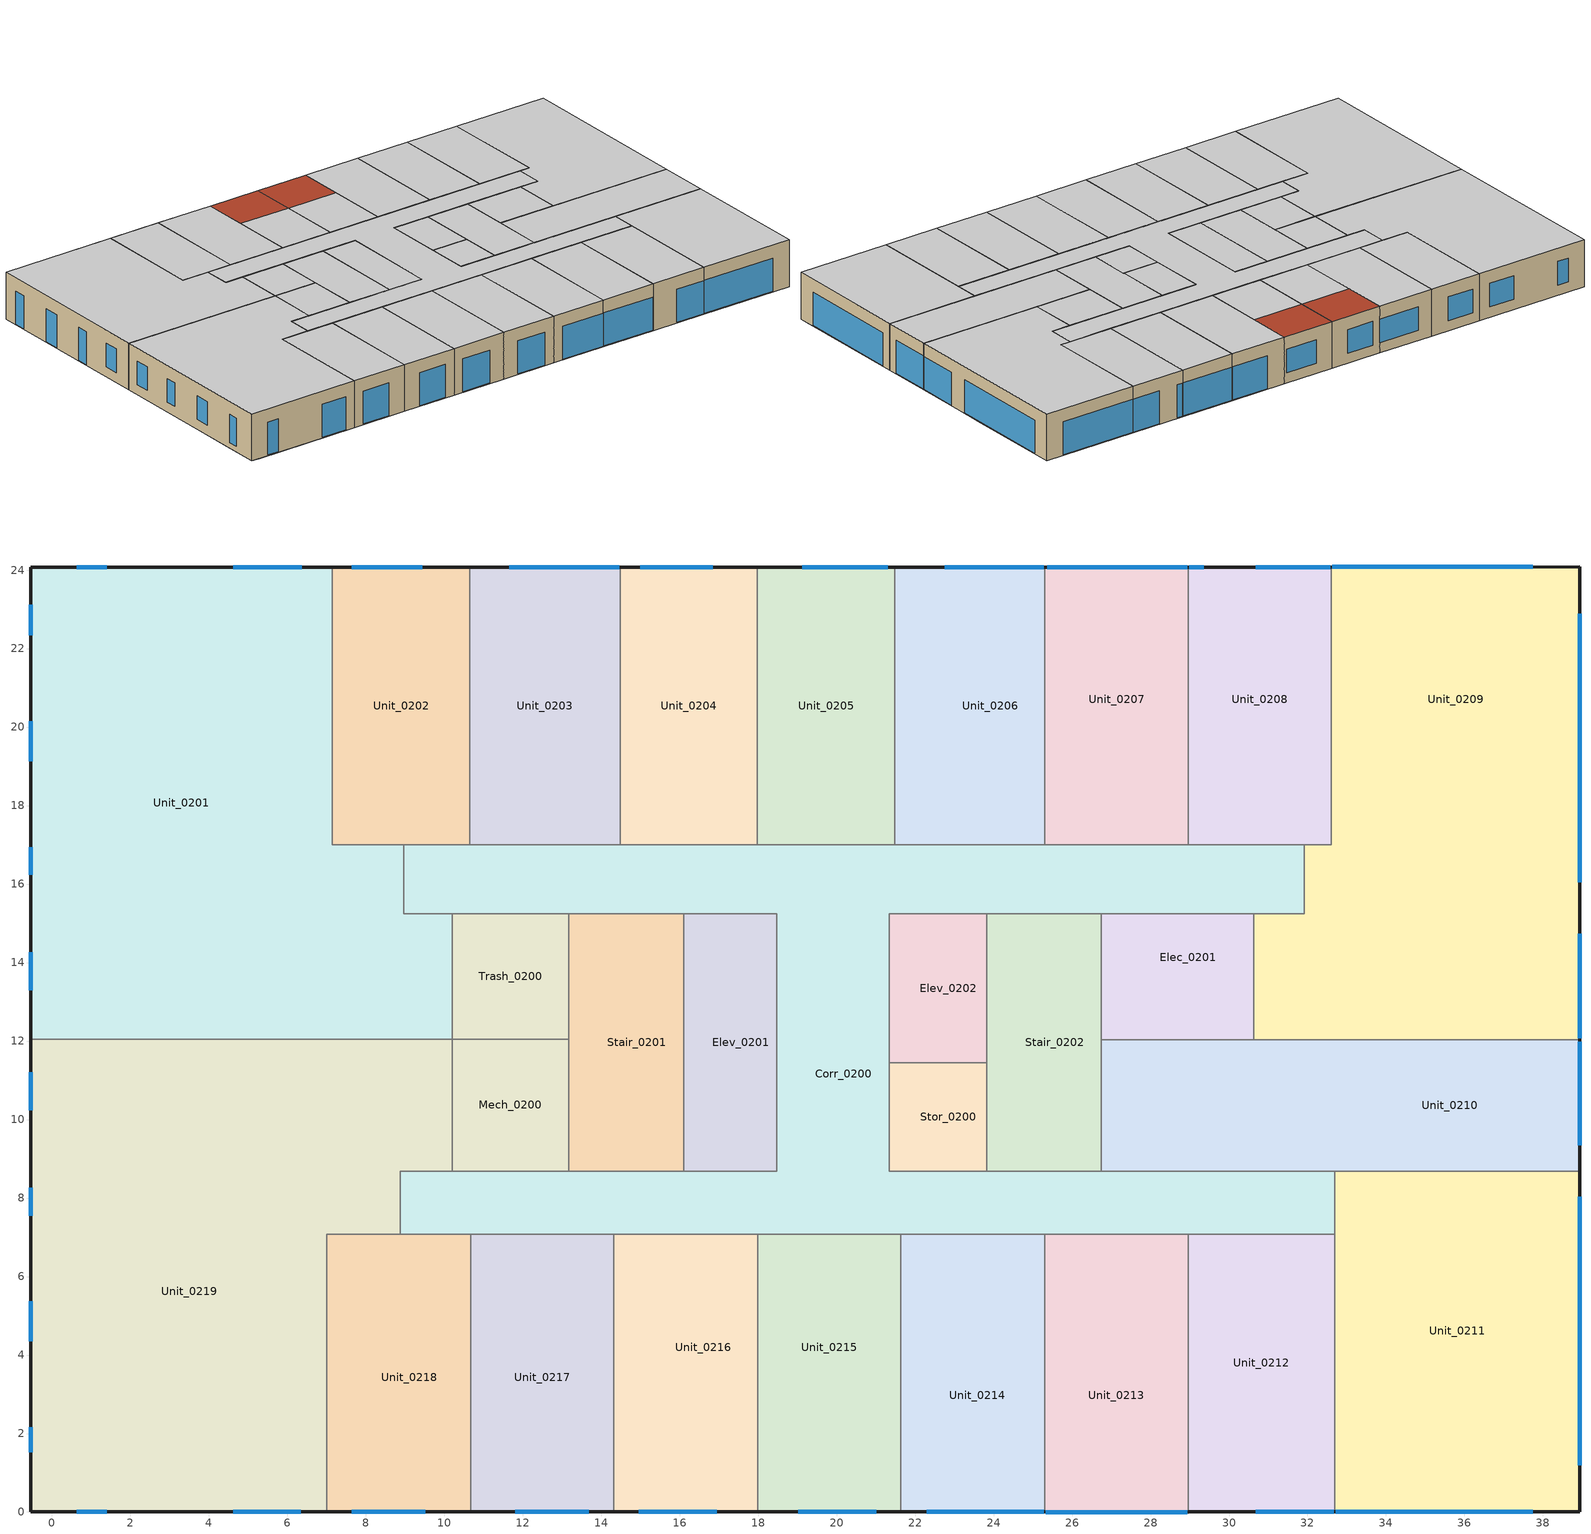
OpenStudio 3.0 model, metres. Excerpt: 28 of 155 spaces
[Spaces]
Unit_0219
 floor outside: -0.53,12.05 10.21,12.05 10.21,8.69 7.54,8.69 7.54,11.25 0,11.25 0,8.99 -0.53,8.99 z5.41; -0.53,2.18 0,2.18 0,0 -0.53,0 z5.41
 floor to Lobby_Mail_0100: 7.54,11.25 7.54,7.07 7.01,7.07 7.01,0 0,0 0,11.25 z5.41; 7.54,8.69 8.88,8.69 8.88,7.07 7.54,7.07 z5.41
 floor to Package_0100: -0.53,8.99 0,8.99 0,2.18 -0.53,2.18 z5.41
 wall outside: -0.53,12.05 -0.53,0 7.01,0 z5.41:8.46
 wall to Mech_0200: 10.21,8.69 10.21,12.05 z5.41:8.46
 wall to Corr_0200: 8.88,7.07 8.88,8.69 10.21,8.69 z5.41:8.46
 wall to Unit_0218: 7.01,0 7.01,7.07 8.88,7.07 z5.41:8.46
 wall to Unit_0201: 10.21,12.05 -0.53,12.05 z5.41:8.46
 window: -0.53,5.37 -0.53,4.35 / -0.53,11.21 -0.53,10.24 / -0.53,8.26 -0.53,7.55 z6.07:7.61; 4.62,0 6.35,0 / 0.64,0 1.41,0 z5.46:7.61; -0.53,2.16 -0.53,1.53 z5.78:7.61
 ceiling to Unit_0317: 7.01,0 7.01,7.07 8.88,7.07 8.88,8.69 10.21,8.69 10.21,12.05 -0.53,12.05 -0.53,0 z8.46
Unit_0218
 floor to Leasing_0100: 10.68,6.86 10.68,0 7.54,0 7.54,6.86 z5.41
 floor to Lobby_Mail_0100: 10.68,7.07 10.68,6.86 7.54,6.86 7.54,7.07 z5.41; 7.54,7.07 7.54,0 7.01,0 7.01,7.07 z5.41
 wall outside: 7.01,0 10.68,0 z5.41:8.46
 wall to Corr_0200: 10.68,7.07 8.88,7.07 z5.41:8.46
 wall to Unit_0217: 10.68,0 10.68,7.07 z5.41:8.46
 window: 7.65,0 9.52,0 z5.46:7.61
 ceiling to Unit_0316: 10.68,0 10.68,7.07 7.01,7.07 7.01,0 z8.46
Unit_0217
 floor to Leasing_0100: 14.33,6.86 14.33,0 10.68,0 10.68,6.86 z5.41
 floor to Lobby_Mail_0100: 14.33,7.07 14.33,6.86 10.68,6.86 10.68,7.07 z5.41
 wall outside: 10.68,0 14.33,0 z5.41:8.46
 wall to Corr_0200: 14.33,7.07 10.68,7.07 z5.41:8.46
 wall to Unit_0216: 14.33,0 14.33,7.07 z5.41:8.46
 window: 11.81,0 13.69,0 z5.46:7.61
 ceiling to Unit_0315: 14.33,0 14.33,7.07 10.68,7.07 10.68,0 z8.46
Unit_0216
 floor outside: 18,1.31 18,0 15.21,0 15.21,1.31 z5.41
 floor to Leasing_0100: 15.21,6.86 15.21,0 14.33,0 14.33,6.86 z5.41
 floor to Lobby_Mail_0100: 18,7.07 18,1.31 15.21,1.31 15.21,6.86 14.33,6.86 14.33,7.07 z5.41
 wall outside: 14.33,0 18,0 z5.41:8.46
 wall to Corr_0200: 18,7.07 14.33,7.07 z5.41:8.46
 wall to Unit_0215: 18,0 18,7.07 z5.41:8.46
 window: 14.96,0 16.94,0 z5.46:7.61
 ceiling to Unit_0314: 14.33,0 18,0 18,7.07 14.33,7.07 z8.46
Unit_0215
 floor outside: 21.64,1.31 21.64,0 18,0 18,1.31 z5.41
 floor to Lobby_Mail_0100: 21.64,7.07 21.64,1.31 18,1.31 18,7.07 z5.41
 wall outside: 18,0 21.64,0 z5.41:8.46
 wall to Corr_0200: 21.64,7.07 18,7.07 z5.41:8.46
 wall to Unit_0214: 21.64,0 21.64,7.07 z5.41:8.46
 window: 19.02,0 21.01,0 z5.46:7.61
 ceiling to Unit_0313: 18,0 21.64,0 21.64,7.07 18,7.07 z8.46
Unit_0214
 floor outside: 21.88,1.31 21.88,0.53 25.3,0.53 25.3,0 21.64,0 21.64,1.31 z5.41
 floor to Retail_0100 (Interior Floor): 25.3,5.4 25.3,0.53 21.88,0.53 21.87,5.4 z5.41
 floor to FCC_0100 (Interior Floor): 25.3,7.07 25.3,5.4 21.87,5.4 21.87,7.07 z5.41
 floor to Lobby_Mail_0100 (Interior Floor): 21.87,7.07 21.87,5.4 21.88,1.31 21.64,1.31 21.64,7.07 z5.41
 wall outside: 21.64,0 25.3,0 z5.41:8.46
 wall to Corr_0200: 25.3,7.07 21.64,7.07 z5.41:8.46
 wall to Unit_0213: 25.3,0 25.3,7.07 z5.41:8.46
 window: 22.3,0 25.28,0 z5.46:7.61
 ceiling to Unit_0312: 25.3,0 25.3,7.07 21.64,7.07 21.64,0 z8.46
Unit_0213
 floor outside: 25.3,0.53 28.96,0.53 28.96,0 25.3,0 z5.41
 floor to Retail Storage_0100: 28.96,7.07 28.96,5.4 27.28,5.4 27.28,7.07 z5.41
 floor to FCC_0100 (Interior Floor): 25.3,7.07 27.28,7.07 27.28,5.4 25.3,5.4 z5.41
 floor to Retail_0100 (Interior Floor): 28.96,5.4 28.96,0.53 25.3,0.53 25.3,5.4 z5.41
 wall outside: 25.3,0 28.96,0 z5.41:8.46
 wall to Corr_0200: 28.96,7.07 25.3,7.07 z5.41:8.46
 wall to Unit_0212: 28.96,0 28.96,7.07 z5.41:8.46
 window: 25.33,0 28.93,0 z5.46:7.61
 ceiling to Unit_0311: 28.96,0 28.96,7.07 25.3,7.07 25.3,0 z8.46
Unit_0212
 floor outside: 32.69,0.53 32.69,0 28.96,0 28.96,0.53 z5.41
 floor to Retail_0100: 32.69,7.07 32.69,0.53 28.96,0.53 28.96,5.4 32.3,5.4 32.3,7.07 z5.41
 floor to Retail Storage_0100: 32.3,7.07 32.3,5.4 28.96,5.4 28.96,7.07 z5.41
 wall outside: 28.96,0 32.69,0 z5.41:8.46
 wall to Corr_0200: 32.69,7.07 28.96,7.07 z5.41:8.46
 wall to Unit_0211: 32.69,0 32.69,7.07 z5.41:8.46
 window: 30.68,0 32.66,0 z5.46:7.61
 ceiling to Unit_0310: 28.96,0 32.69,0 32.69,7.07 28.96,7.07 z8.46
Unit_0211
 floor outside: 38.94,0.53 38.94,0 32.69,0 32.69,0.53 z5.41
 floor to Retail_0100: 38.94,8.69 38.94,0.53 32.69,0.53 32.69,8.69 z5.41
 wall outside: 32.69,0 38.94,0 38.94,8.69 z5.41:8.46
 wall to Corr_0200: 32.69,8.69 32.69,7.07 z5.41:8.46
 wall to Unit_0210: 38.94,8.69 32.69,8.69 z5.41:8.46
 window: 38.94,1.19 38.94,8.03 / 32.72,0 37.74,0 z5.46:7.61
 ceiling to Unit_0309: 38.94,0 38.94,8.69 32.69,8.69 32.69,0 z8.46
Corr_0200
 floor outside: 19.02,17.01 19.02,15.24 8.97,15.24 8.97,17.01 z5.41
 floor to Lobby_Mail_0100: 21.34,15.25 21.34,8.69 21.87,8.69 21.87,7.07 8.88,7.07 8.88,8.69 19.02,8.69 19.02,15.24 z5.41
 floor to Retail Storage_0100: 27.28,8.69 32.3,8.69 32.3,7.07 27.28,7.07 z5.41
 floor to FCC_0100: 27.28,8.69 27.28,7.07 21.87,7.07 21.87,8.69 z5.41
 floor to Retail_0100: 32.69,8.69 32.69,7.07 32.3,7.07 32.3,8.69 z5.41
 floor to Corr_0100: 31.92,17.01 31.92,15.25 21.34,15.25 19.02,15.24 19.02,17.01 z5.41
 floor to Elev_0101: 19.02,15.24 19.02,8.69 18.48,8.69 18.48,15.24 z5.41
 wall to Stair_0202: 26.75,8.69 23.83,8.69 / 23.83,15.25 26.75,15.25 z5.41:8.46
 wall to Unit_0210: 32.69,8.69 26.75,8.69 z5.41:8.46
 wall to Mech_0200: 13.17,8.69 10.21,8.69 z5.41:8.46
 wall to Stair_0201: 16.1,8.69 13.17,8.69 / 13.17,15.24 16.1,15.24 z5.41:8.46
 wall to Elev_0201: 16.1,15.24 18.48,15.24 18.48,8.69 16.1,8.69 z5.41:8.46
 wall to Trash_0200: 10.21,15.24 13.17,15.24 z5.41:8.46
 wall to Unit_0201: 8.97,17.01 8.97,15.24 10.21,15.24 z5.41:8.46
 wall to Unit_0202: 10.66,17.01 8.97,17.01 z5.41:8.46
 wall to Unit_0203: 14.48,17.01 10.66,17.01 z5.41:8.46
 wall to Unit_0204: 17.98,17.01 14.48,17.01 z5.41:8.46
 wall to Unit_0205: 21.48,17.01 17.98,17.01 z5.41:8.46
 wall to Unit_0206: 25.31,17.01 21.48,17.01 z5.41:8.46
 wall to Unit_0207: 28.96,17.01 25.31,17.01 z5.41:8.46
 wall to Unit_0208: 31.92,17.01 28.96,17.01 z5.41:8.46
 wall to Unit_0209: 30.63,15.25 31.92,15.25 31.92,17.01 z5.41:8.46
 wall to Elec_0201: 26.75,15.25 30.63,15.25 z5.41:8.46
 wall to Elev_0202: 21.34,11.44 21.34,15.25 23.83,15.25 z5.41:8.46
 wall to Stor_0200: 23.83,8.69 21.34,8.69 21.34,11.44 z5.41:8.46
 ceiling to Corr_0300: 32.69,7.07 32.69,8.69 21.34,8.69 21.34,15.25 31.92,15.25 31.92,17.01 8.97,17.01 8.97,15.24 18.48,15.24 18.48,8.69 8.88,8.69 8.88,7.07 z8.46
Mech_0200
 floor outside: 13.17,12.05 13.17,8.69 10.21,8.69 10.21,12.05 z5.41
 wall to Trash_0200: 13.17,12.05 10.21,12.05 z5.41:8.46
 wall to Stair_0201: 13.17,8.69 13.17,12.05 z5.41:8.46
 ceiling to Mech_0300: 10.21,8.69 13.17,8.69 13.17,12.05 10.21,12.05 z8.46
Stair_0201
 floor outside: 13.71,15.24 13.71,8.69 13.17,8.69 13.17,15.24 z5.41
 floor to Stair_0101 (Interior Floor): 16.1,15.24 16.1,8.69 13.71,8.69 13.71,15.24 z5.41
 wall to Trash_0200: 13.17,15.24 13.17,12.05 z5.41:8.46
 wall to Elev_0201: 16.1,8.69 16.1,15.24 z5.41:8.46
 ceiling to Stair_0301: 16.1,8.69 16.1,15.24 13.17,15.24 13.17,8.69 z8.46
Elev_0201
 floor to Stair_0101: 16.64,15.24 16.64,8.69 16.1,8.69 16.1,15.24 z5.41
 floor to Elev_0101: 18.48,15.24 18.48,8.69 16.64,8.69 16.64,15.24 z5.41
 ceiling to Elev_0301: 18.48,8.69 18.48,15.24 16.1,15.24 16.1,8.69 z8.46
Stor_0200
 floor to Stor_0100: 23.83,11.44 23.83,8.69 21.87,8.69 21.87,11.44 z5.41
 floor to Lobby_Mail_0100: 21.87,11.44 21.87,8.69 21.34,8.69 21.34,11.44 z5.41
 wall to Elev_0202: 23.83,11.44 21.34,11.44 z5.41:8.46
 wall to Stair_0202: 23.83,8.69 23.83,11.44 z5.41:8.46
 ceiling to Stor_0300: 23.83,8.69 23.83,11.44 21.34,11.44 21.34,8.69 z8.46
Stair_0202
 floor to Stair_0102: 26.75,15.25 26.75,8.69 24.36,8.69 24.36,15.25 z5.41
 floor to Stor_0100: 24.36,11.44 24.36,8.69 23.83,8.69 23.83,11.44 z5.41
 floor to Elev_0102: 24.36,15.25 24.36,11.44 23.83,11.44 23.83,15.25 z5.41
 wall to Elev_0202: 23.83,15.25 23.83,11.44 z5.41:8.46
 wall to Elec_0201: 26.75,12.03 26.75,15.25 z5.41:8.46
 wall to Unit_0210: 26.75,8.69 26.75,12.03 z5.41:8.46
 ceiling to Stair_0302: 26.75,8.69 26.75,15.25 23.83,15.25 23.83,8.69 z8.46
Unit_0210
 floor to Retail Storage_0100: 32.3,12.03 32.3,8.69 27.28,8.69 27.28,12.03 z5.41
 floor to Retail_0100: 38.94,12.03 38.94,8.69 32.3,8.69 32.3,12.03 z5.41
 floor to Stair_0102: 27.28,12.03 27.28,8.69 26.75,8.69 26.75,12.03 z5.41
 wall outside: 38.94,8.69 38.94,12.03 z5.41:8.46
 wall to Elec_0201: 30.63,12.03 26.75,12.03 z5.41:8.46
 wall to Unit_0209: 38.94,12.03 30.63,12.03 z5.41:8.46
 window: 38.94,9.35 38.94,11.98 z5.46:7.61
 ceiling to Unit_0308: 26.75,8.69 38.94,8.69 38.94,12.03 26.75,12.03 z8.46
Elev_0202
 floor to Elev_0102: 23.83,15.25 23.83,11.44 21.87,11.44 21.87,15.25 z5.41
 floor to Lobby_Mail_0100: 21.87,15.25 21.87,11.44 21.34,11.44 21.34,15.25 z5.41
 ceiling to Elev_0302: 23.83,11.44 23.83,15.25 21.34,15.25 21.34,11.44 z8.46
Elec_0201
 floor to Retail Storage_0100: 30.63,13.03 30.63,12.03 27.28,12.03 27.28,13.03 z5.41
 floor to Restroom_0100: 30.63,15.25 30.63,13.03 27.28,13.03 27.28,15.25 z5.41
 floor to Stair_0102: 27.28,15.25 27.28,12.03 26.75,12.03 26.75,15.25 z5.41
 wall to Unit_0209: 30.63,12.03 30.63,15.25 z5.41:8.46
 ceiling to Elec_0300: 30.63,12.03 30.63,15.25 26.75,15.25 26.75,12.03 z8.46
Unit_0209
 floor to Restroom_0100: 32.3,15.25 32.3,13.03 30.63,13.03 30.63,15.25 z5.41
 floor to BOH_0100: 38.94,24.08 38.94,17.32 32.61,17.32 32.61,24.08 z5.41
 floor to Retail Storage_0100: 32.3,13.03 32.3,12.03 30.63,12.03 30.63,13.03 z5.41
 floor to Corr_0100: 38.94,17.32 38.94,15.25 31.92,15.25 31.92,17.01 32.61,17.01 32.61,17.32 z5.41
 floor to Retail_0100: 38.94,15.25 38.94,12.03 32.3,12.03 32.3,15.25 z5.41
 wall outside: 38.94,12.03 38.94,24.08 32.61,24.08 z5.41:8.46
 wall to Unit_0208: 32.61,24.08 32.61,17.01 31.92,17.01 z5.41:8.46
 window: 38.94,12.08 38.94,14.73 / 38.94,16.05 38.94,22.89 / 37.74,24.08 32.63,24.08 z5.46:7.61
 ceiling to Unit_0307: 38.94,12.03 38.94,24.08 32.61,24.08 32.61,17.01 31.92,17.01 31.92,15.25 30.63,15.25 30.63,12.03 z8.46
Unit_0201
 floor outside: 7.15,24.08 7.15,17.01 8.97,17.01 8.97,15.24 10.21,15.24 10.21,12.05 -0.53,12.05 -0.53,24.08 z5.41
 wall outside: 7.15,24.08 -0.53,24.08 -0.53,12.05 z5.41:8.46
 wall to Trash_0200: 10.21,12.05 10.21,15.24 z5.41:8.46
 wall to Unit_0202: 8.97,17.01 7.15,17.01 7.15,24.08 z5.41:8.46
 window: -0.53,20.15 -0.53,19.13 / -0.53,23.12 -0.53,22.34 / -0.53,16.94 -0.53,16.24 z5.46:7.61; -0.53,14.26 -0.53,13.29 / 6.38,24.08 4.62,24.08 / 1.41,24.08 0.63,24.08 z6.07:7.61
 ceiling to Unit_0301: 10.21,12.05 10.21,15.24 8.97,15.24 8.97,17.01 7.15,17.01 7.15,24.08 -0.53,24.08 -0.53,12.05 z8.46
Trash_0200
 floor outside: 13.17,15.24 13.17,12.05 10.21,12.05 10.21,15.24 z5.41
 ceiling to Trash_0300: 13.17,12.05 13.17,15.24 10.21,15.24 10.21,12.05 z8.46
Unit_0202
 floor outside: 10.66,24.08 10.66,17.01 7.15,17.01 7.15,24.08 z5.41
 wall outside: 10.66,24.08 7.15,24.08 z5.41:8.46
 wall to Unit_0203: 10.66,17.01 10.66,24.08 z5.41:8.46
 window: 9.45,24.08 7.65,24.08 z6.07:7.61
 ceiling to Unit_0302: 10.66,17.01 10.66,24.08 7.15,24.08 7.15,17.01 z8.46
Unit_0203
 floor outside: 14.48,24.08 14.48,17.01 10.66,17.01 10.66,24.08 z5.41
 wall outside: 14.48,24.08 10.66,24.08 z5.41:8.46
 wall to Unit_0204: 14.48,17.01 14.48,24.08 z5.41:8.46
 window: 14.46,24.08 11.66,24.08 z6.07:7.61
 ceiling to Unit_0303: 14.48,17.01 14.48,24.08 10.66,24.08 10.66,17.01 z8.46
Unit_0204
 floor outside: 17.98,24.08 17.98,17.01 14.48,17.01 14.48,24.08 z5.41
 wall outside: 17.98,24.08 14.48,24.08 z5.41:8.46
 wall to Unit_0205: 17.98,17.01 17.98,24.08 z5.41:8.46
 window: 16.84,24.08 14.99,24.08 z6.07:7.61
 ceiling to Amen_0300: 17.98,17.01 17.98,21.13 14.48,21.13 14.48,17.01 z8.46
 roof outside: 17.98,21.13 17.98,24.08 14.48,24.08 14.48,21.13 z8.46
Unit_0205
 floor outside: 21.48,24.08 21.48,17.32 19.02,17.32 19.02,17.01 17.98,17.01 17.98,24.08 z5.41
 floor to Corr_0100: 21.48,17.32 21.48,17.01 19.02,17.01 19.02,17.32 z5.41
 wall outside: 21.48,24.08 17.98,24.08 z5.41:8.46
 wall to Unit_0206: 21.48,17.01 21.48,24.08 z5.41:8.46
 window: 21.31,24.08 19.13,24.08 z6.07:7.61
 ceiling to Amen_0300: 21.48,17.01 21.48,21.13 17.98,21.13 17.98,17.01 z8.46
 roof outside: 21.48,21.13 21.48,24.08 17.98,24.08 17.98,21.13 z8.46
Unit_0206
 floor outside: 22.95,24.08 22.95,17.32 21.48,17.32 21.48,24.08 z5.41
 floor to BOH_0100: 25.31,24.08 25.31,17.32 24.89,17.32 24.89,24.08 z5.41
 floor to Corr_0100: 24.89,24.08 24.89,17.32 25.31,17.32 25.31,17.01 21.48,17.01 21.48,17.32 22.95,17.32 22.95,24.08 z5.41
 wall outside: 25.31,24.08 21.48,24.08 z5.41:8.46
 wall to Unit_0207: 25.31,17.01 25.31,24.08 z5.41:8.46
 window: 25.29,24.08 22.76,24.08 z5.46:7.61
 ceiling to Unit_0304: 25.31,17.01 25.31,24.08 21.48,24.08 21.48,17.01 z8.46
Unit_0207
 floor to Corr_0100: 28.96,17.32 28.96,17.01 25.31,17.01 25.31,17.32 z5.41
 floor to BOH_0100: 28.96,24.08 28.96,17.32 25.31,17.32 25.31,24.08 z5.41
 wall outside: 28.96,24.08 25.31,24.08 z5.41:8.46
 wall to Unit_0208: 28.96,17.01 28.96,24.08 z5.41:8.46
 window: 28.93,24.08 25.36,24.08 z5.46:7.61
 ceiling to Unit_0305: 28.96,17.01 28.96,24.08 25.31,24.08 25.31,17.01 z8.46
Unit_0208
 floor to BOH_0100: 32.61,24.08 32.61,17.32 28.96,17.32 28.96,24.08 z5.41
 floor to Corr_0100: 32.61,17.32 32.61,17.01 31.92,17.01 31.92,17.32 z5.41; 31.92,17.32 31.92,17.01 28.96,17.01 28.96,17.32 z5.41
 wall outside: 32.61,24.08 28.96,24.08 z5.41:8.46
 window: 32.58,24.08 30.68,24.08 / 29.36,24.08 28.98,24.08 z5.46:7.61
 ceiling to Unit_0306: 32.61,17.01 32.61,24.08 28.96,24.08 28.96,17.01 z8.46
[Building]
1300 NE 45th: North Axis {deg}=90; Space Type=SEC2015-MF-Residential; Default Construction Set=2015 Seattle Energy Code - MF; Default Schedule Set=SEC2015-MF-RESIDENTIAL-SCH-SET; Relocatable=False
[Site]
Seattle Boeing Field  Isis: Latitude {deg}=47.68; Longitude {deg}=-122.25; Time Zone {hr}=-8; Elevation {m}=20
[ClimateZones]
Climate Zone Institution Name 1=ASHRAE; Climate Zone Document Name 1=ANSI/ASHRAE Standard 169; Climate Zone Document Year 1=2006; Climate Zone Value 1=4C; Climate Zone Institution Name 2=CEC; Climate Zone Document Name 2=California Climate Zone Descriptions; Climate Zone Document Year 2=1995
[SizingPeriod:DesignDay] Barometric Pressure {Pa}=101085; Sky Clearness=0; Rain Indicator=0; Snow Indicator=0; Day of Month=21; Daylight Saving Time Indicator=0; Dry-Bulb Temperature Range Modifier Type=DefaultMultipliers
Name | Maximum Dry-Bulb Temperature {C} | Daily Dry-Bulb Temperature Range {deltaC} | Humidity Indicating Conditions at Maximum Dry-Bulb | Wind Speed {m/s} | Wind Direction {deg} | Month | Day Type | Humidity Indicating Type | Solar Model Indicator | ASHRAE Taub | ASHRAE Taud
Seattle Boeing Field  Isis Ann Htg 99.6% Condns DB | -4.5 | 0 | -4.5 | 2.6 | 150 | 12 | WinterDesignDay | Wetbulb | ASHRAEClearSky
Seattle Boeing Field  Isis Ann Hum_n 99.6% Condns DP=>MCDB | -1.5 | 0 | -12.1 | 2.6 | 150 | 12 | WinterDesignDay | Dewpoint | ASHRAEClearSky
Seattle Boeing Field  Isis Ann Htg Wind 99.6% Condns WS=>MCDB | 7.9 | 0 | 7.9 | 10 | 150 | 12 | WinterDesignDay | Wetbulb | ASHRAEClearSky
Seattle Boeing Field  Isis Ann Clg .4% Condns DB=>MWB | 30 | 10.2 | 18.7 | 4.5 | 320 | 8 | SummerDesignDay | Wetbulb | ASHRAETau | 0.359 | 2.539
[Construction]
SEC-2015 Comm Group R BG ExtWall: R-13 + R-6 CI: Concrete - 8 inch - 140 lb/ft3, R-6 CI, R-13 Cavity (R-6 eff), 5/8 in. Gypsum Board
Interior Floor: F16 Acoustic tile, F05 Ceiling air space resistance, M11 100mm lightweight concrete
Interior Wall: G01a 19mm gypsum board, F04 Wall air space resistance, G01a 19mm gypsum board
Interior Ceiling: M11 100mm lightweight concrete, F05 Ceiling air space resistance, F16 Acoustic tile
SEC-2015 Opaque Door- Swinging: SEC-2015 Opaque Door- Swinging - Material
SEC-2015 Comm Group R ExtRoof IEAD: Roof Membrane, IEAD Roof Insulation R-36.7 IP, Metal Decking
SEC-2015 Comm Group R AG ExtWall SteelFrame: R-19 + R-8.5 CI: Stucco - 7/8 inch, 5/8 in. Gypsum Board, R-8.5 CI, R-19 Cavity (R-7.1 eff), 5/8 in. Gypsum Board
SEC-2015 Comm Group R Exposed Floor Mass: Floor Insulation R-32 IP, MAT-CC05 8 HW CONCRETE, CP02 CARPET PAD 2
SEC-2015 Glazed Door - SEW: SEC-2015 Glazed Door - SEW - Material
SEC-2015 Glazing - Fixed Metal Frame - SEW: SEC-2015 Glazing - Fixed Metal Frame - SEW - Material
SEC-2015 Opaque Door- NonSwinging: SEC-2015 Opaque Door- NonSwinging - Material
[Material]
Name | Roughness | Thickness {m} | Conductivity {W/m-K} | Density {kg/m3} | Specific Heat {J/kg-K} | Thermal Absorptance | Solar Absorptance | Visible Absorptance
Concrete - 8 inch - 140 lb/ft3 | MediumRough | 0.2032 | 1.94902 | 2239.06 | 921.096 | 0.9 | 0.7 | 0.7
Roof Membrane | VeryRough | 0.0095 | 0.16 | 1121.29 | 1460 | 0.9 | 0.7 | 0.7
Metal Decking | MediumSmooth | 0.0015 | 45.006 | 7680 | 418.4 | 0.9 | 0.6 | 0.6
F16 Acoustic tile | MediumSmooth | 0.0191 | 0.06 | 368 | 590 | 0.9 | 0.3 | 0.3
M11 100mm lightweight concrete | MediumRough | 0.1016 | 0.53 | 1280 | 840 | 0.9 | 0.5 | 0.5
G01a 19mm gypsum board | MediumSmooth | 0.019 | 0.16 | 800 | 1090 | 0.9 | 0.4 | 0.4
5/8 in. Gypsum Board | MediumSmooth | 0.0159 | 0.16 | 800 | 1090 | 0.9 | 0.7 | 0.7
IEAD Roof Insulation R-36.7 IP | MediumRough | 0.316696 | 0.049 | 265 | 836.8 | 0.9 | 0.7 | 0.7
MAT-CC05 8 HW CONCRETE | Rough | 0.20321 | 1.311 | 2240 | 836.8 | 0.9 | 0.7 | 0.7
Floor Insulation R-32 IP | MediumRough | 0.253598 | 0.045 | 265 | 836.8 | 0.9 | 0.7 | 0.7
R-6 CI | MediumSmooth | 0.024323 | 0.0230188 | 16.0185 | 1130.436
R-13 Cavity (R-6 eff) | MediumSmooth | 0.024323 | 0.0230188 | 16.0185 | 1130.436 | 0.9
Stucco - 7/8 inch | Smooth | 0.022352 | 0.701106 | 1855.1 | 837.36
R-8.5 CI | MediumSmooth | 0.0344576 | 0.0230188 | 16.0185 | 1130.436
R-19 Cavity (R-7.1 eff) | MediumSmooth | 0.0287823 | 0.0230188 | 16.0185 | 1130.436 | 0.9
[Material:NoMass]
Name | Roughness | Thermal Resistance {m2-K/W} | Thermal Absorptance | Solar Absorptance | Visible Absorptance
CP02 CARPET PAD 2 | VeryRough | 0.21648 | 0.9 | 0.7 | 0.8
SEC-2015 Opaque Door- Swinging - Material | Smooth | 0.475497
SEC-2015 Opaque Door- NonSwinging - Material | Smooth | 0.517764
[Material:AirGap]
Name | Thermal Resistance {m2-K/W}
F05 Ceiling air space resistance | 0.18
F04 Wall air space resistance | 0.15
[WindowMaterial:Blind]
Window Material Blind 1: Slat Width {m}=0.025; Slat Separation {m}=0.01875; Front Side Slat Beam Solar Reflectance=0.5; Back Side Slat Beam Solar Reflectance=0.5; Front Side Slat Diffuse Solar Reflectance=0.5; Back Side Slat Diffuse Solar Reflectance=0.5; Slat Beam Visible Transmittance=0
[DefaultSurfaceConstructions]
Name | Floor Construction | Wall Construction | Roof Ceiling Construction
Default Surface Constructions 23 | Interior Floor | Interior Wall | Interior Ceiling
Default Surface Constructions 24 | SEC-2015 Comm Group R Slab-On-Ground | SEC-2015 Comm Group R BG ExtWall: R-13 + R-6 CI
Default Surface Constructions 22 adj ext wall insulation adj ext wall insulation | SEC-2015 Comm Group R Exposed Floor Mass | SEC-2015 Comm Group R AG ExtWall SteelFrame: R-19 + R-8.5 CI | SEC-2015 Comm Group R ExtRoof IEAD
[DefaultSubSurfaceConstructions]
Name | Fixed Window Construction | Door Construction | Glass Door Construction | Overhead Door Construction
Default Sub Surface Constructions 15 | SEC-2015 Glazing - Fixed Metal Frame - SEW | SEC-2015 Opaque Door- Swinging | SEC-2015 Glazed Door - SEW | SEC-2015 Opaque Door- NonSwinging
Default Sub Surface Constructions 16
[WindowMaterial:SimpleGlazingSystem] Solar Heat Gain Coefficient=0.35; Visible Transmittance=0.6
Name | U-Factor {W/m2-K}
SEC-2015 Glazed Door - SEW - Material | 3.40696
SEC-2015 Glazing - Fixed Metal Frame - SEW - Material | 2.15774
[DefaultConstructionSet]
2015 Seattle Energy Code - MF: Default Exterior Surface Constructions=Default Surface Constructions 22 adj ext wall insulation adj ext wall insulation; Default Interior Surface Constructions=Default Surface Constructions 23; Default Ground Contact Surface Constructions=Default Surface Constructions 24; Default Exterior SubSurface Constructions=Default Sub Surface Constructions 15; Default Interior SubSurface Constructions=Default Sub Surface Constructions 16
[Construction:FfactorGroundFloor]
SEC-2015 Comm Group R Slab-On-Ground: F-Factor {W/m-K}=0.934597; Area {m2}=88.9082; PerimeterExposed {m}=40.2336
[Lights:Definition] Design Level Calculation Method=Watts/Area
Name | Watts per Space Floor Area {W/m2}
Apartment Lights Definition | 3.98265
Corridor Lights Definition | 5.16668
[DesignSpecification:OutdoorAir] Outdoor Air Method=Sum
Name | Outdoor Air Flow per Person {m3/s-person} | Outdoor Air Flow per Floor Area {m3/s-m2}
90.1-2010 - MidriseApartment - Apartment Ventilation | 0.00235974 | 0.0003048
90.1-2010 - MidriseApartment - Corridor Ventilation; 90.1-2010 - Office - Stair Ventilation |  | 0.0003048
90.1-2010 - Office - Elec/MechRoom Ventilation; 90.1-2010 - Office - Storage Ventilation |  | 0.0006096
[People:Definition]
Apartment 1BR People Definition: Number of People Calculation Method=People; Number of People {people}=1; Fraction Radiant=0.3
[ShadingControl]
Shading Control 1: Shading Type=InteriorBlind; Shading Device Material=Window Material Blind 1
[BuildingStory]
Building Story 02: Nominal Z Coordinate {m}=5.4102; Nominal Floor to Floor Height {m}=2.9464
[Space] Default Construction Set=2015 Seattle Energy Code - MF; Building Story=Building Story 02
Name | Space Type | Thermal Zone
Unit_0219 | SEC2015-MF-Residential | Thermal Zone: Unit_0219
Unit_0218 | SEC2015-MF-Residential | Thermal Zone: Unit_0218
Unit_0217 | SEC2015-MF-Residential | Thermal Zone: Unit_0217
Unit_0216 | SEC2015-MF-Residential | Thermal Zone: Unit_0216
Unit_0215 | SEC2015-MF-Residential | Thermal Zone: Unit_0215
Unit_0214 | SEC2015-MF-Residential | Thermal Zone: Unit_0214
Unit_0213 | SEC2015-MF-Residential | Thermal Zone: Unit_0213
Unit_0212 | SEC2015-MF-Residential | Thermal Zone: Unit_0212
Unit_0211 | SEC2015-MF-Residential | Thermal Zone: Unit_0211
Corr_0200 | SEC2015-MF-Coridor | Thermal Zone: Corr_0200
Mech_0200 | SEC2015-MF-Elec/MechRoom | Thermal Zone: Mech_0200
Stair_0201 | SEC2015-MF-Stair | Thermal Zone: Stair_0201
Elev_0201 | SEC2015-MF-Shaft | Thermal Zone: Elev_0201
Stor_0200 | SEC2015-MF-Storage | Thermal Zone: Stor_0200
Stair_0202 | SEC2015-MF-Stair | Thermal Zone: Stair_0202
Unit_0210 | SEC2015-MF-Residential | Thermal Zone: Unit_0210
Elev_0202 | SEC2015-MF-Shaft | Thermal Zone: Elev_0202
Elec_0201 | SEC2015-MF-Elec/MechRoom | Thermal Zone: Elec_0201
Unit_0209 | SEC2015-MF-Residential | Thermal Zone: Unit_0209
Unit_0201 | SEC2015-MF-Residential | Thermal Zone: Unit_0201
Trash_0200 | SEC2015-MF-Storage | Thermal Zone: Trash_0200
Unit_0202 | SEC2015-MF-Residential | Thermal Zone: Unit_0202
Unit_0203 | SEC2015-MF-Residential | Thermal Zone: Unit_0203
Unit_0204 | SEC2015-MF-Residential | Thermal Zone: Unit_0204
Unit_0205 | SEC2015-MF-Residential | Thermal Zone: Unit_0205
Unit_0206 | SEC2015-MF-Residential | Thermal Zone: Unit_0206
Unit_0207 | SEC2015-MF-Residential | Thermal Zone: Unit_0207
Unit_0208 | SEC2015-MF-Residential | Thermal Zone: Unit_0208
[SpaceType]
Name | Default Schedule Set | Design Specification Outdoor Air Object | Standards Building Type | Standards Space Type
SEC2015-MF-Residential | SEC2015-MF-RESIDENTIAL-SCH-SET | 90.1-2010 - MidriseApartment - Apartment Ventilation | MidriseApartment | Apartment
SEC2015-MF-Coridor | SEC2015-MF-CORRIDOR-SCH-SET | 90.1-2010 - MidriseApartment - Corridor Ventilation | MidriseApartment | Corridor
SEC2015-MF-Elec/MechRoom | SEC2015-MF-ELECMECH-SCH-SET | 90.1-2010 - Office - Elec/MechRoom Ventilation | Office | Elec/MechRoom
SEC2015-MF-Stair | SEC2015-MF-STAIR-SCH-SET | 90.1-2010 - Office - Stair Ventilation | Office | Stair
SEC2015-MF-Storage | SEC2015-MF-STORAGE-SCH-SET | 90.1-2010 - Office - Storage Ventilation | Office | Storage
SEC2015-MF-Shaft | SEC2015-MF-SHAFT-SCH-SET | 90.1-2010 - Office - Stair Ventilation | Office | Stair
[Lights] Fraction Replaceable=1
Name | Lights Definition | Space or SpaceType
Apartment Lights | Apartment Lights Definition | SEC2015-MF-Residential
90.1-2010 - MidriseApartment - Corridor Lights | Corridor Lights Definition | SEC2015-MF-Coridor
[People]
Apartment People: People Definition=Apartment 1BR People Definition; Space or SpaceType=SEC2015-MF-Residential; Multiplier=1
[ElectricEquipment:Definition] Design Level Calculation Method=Watts/Area
Name | Watts per Space Floor Area {W/m2}
Apartment Electric Equipment Definition | 3.87501
Elec/MechRoom Electric Equipment Definition | 2.90626
[ElectricEquipment]
Name | Electric Equipment Definition | Space or SpaceType
Apartment Electric Equipment | Apartment Electric Equipment Definition | SEC2015-MF-Residential
90.1-2010 - Office - Elec/MechRoom Electric Equipment | Elec/MechRoom Electric Equipment Definition | SEC2015-MF-Elec/MechRoom
[DefaultScheduleSet]
Name | Number of People Schedule | People Activity Level Schedule | Lighting Schedule | Electric Equipment Schedule | Infiltration Schedule
SEC2015-MF-RESIDENTIAL-SCH-SET | MidriseApartment Apartment Occ | MidriseApartment Activity | MidriseApartment Apartment Light | MidriseApartment Apartment Equip | MidriseApartment Infil (0.25)
SEC2015-MF-CORRIDOR-SCH-SET |  |  | Always On |  | MidriseApartment Infil (0.25)
SEC2015-MF-ELECMECH-SCH-SET |  |  | MidriseApartment ElecMech Light | MidriseApartment Common Equip | Always On
SEC2015-MF-STAIR-SCH-SET |  |  | Always On |  | Always On
SEC2015-MF-STORAGE-SCH-SET |  |  | MidriseApartment Common Light | MidriseApartment Common Equip | Always On
SEC2015-MF-SHAFT-SCH-SET
[ThermalZone] Use Ideal Air Loads=Yes
Thermal Zone: Unit_0201; Thermal Zone: Elev_0201; Thermal Zone: Unit_0219; Thermal Zone: Stair_0201; Thermal Zone: Mech_0200; Thermal Zone: Stair_0202; Thermal Zone: Unit_0212; Thermal Zone: Unit_0218; Thermal Zone: Unit_0217; Thermal Zone: Unit_0216; Thermal Zone: Unit_0215; Thermal Zone: Unit_0214; Thermal Zone: Unit_0213; Thermal Zone: Unit_0211; Thermal Zone: Corr_0200; Thermal Zone: Stor_0200; Thermal Zone: Unit_0210; Thermal Zone: Elev_0202; Thermal Zone: Elec_0201; Thermal Zone: Unit_0209; Thermal Zone: Trash_0200; Thermal Zone: Unit_0202; Thermal Zone: Unit_0203; Thermal Zone: Unit_0208; Thermal Zone: Unit_0204; Thermal Zone: Unit_0205; Thermal Zone: Unit_0206; Thermal Zone: Unit_0207
[Sizing:Zone] Zone Cooling Design Supply Air Temperature Input Method=SupplyAirTemperature; Zone Cooling Design Supply Air Temperature {C}=14; Zone Cooling Design Supply Air Temperature Difference {deltaC}=11.11; Zone Heating Design Supply Air Temperature Input Method=SupplyAirTemperature; Zone Heating Design Supply Air Temperature {C}=40; Zone Heating Design Supply Air Temperature Difference {deltaC}=11.11; Zone Cooling Design Supply Air Humidity Ratio {kg-H2O/kg-air}=0.0085; Zone Heating Design Supply Air Humidity Ratio {kg-H2O/kg-air}=0.008; Cooling Design Air Flow Method=DesignDay; Heating Design Air Flow Method=DesignDay; Account for Dedicated Outdoor Air System=No; Dedicated Outdoor Air System Control Strategy=NeutralSupplyAir; Dedicated Outdoor Air Low Setpoint Temperature for Design {C}=autosize; Dedicated Outdoor Air High Setpoint Temperature for Design {C}=autosize
Thermal Zone: Stair_0302; ; Thermal Zone: Trash_0400
[Exterior:Lights:Definition] Design Level {W}=0
Lights Garage Definition; Exterior Lights Definition
[Exterior:Lights] Schedule=Always On Discrete
Name | Exterior Lights Definition | Control Option
Lights Garage | Lights Garage Definition
Exterior Lights | Exterior Lights Definition | AstronomicalClock
[SpaceInfiltration:DesignFlowRate] Design Flow Rate Calculation Method=Flow/ExteriorArea; Flow per Exterior Surface Area {m3/s-m2}=0.0001524
Name | Schedule
Space Infiltration Design Flow Rate 1; Space Infiltration Design Flow Rate 2; Space Infiltration Design Flow Rate 3; Space Infiltration Design Flow Rate 4; Space Infiltration Design Flow Rate 5; Space Infiltration Design Flow Rate 6; Space Infiltration Design Flow Rate 7; Space Infiltration Design Flow Rate 8; Space Infiltration Design Flow Rate 9; Space Infiltration Design Flow Rate 10; Space Infiltration Design Flow Rate 11; Space Infiltration Design Flow Rate 12; Space Infiltration Design Flow Rate 13; Space Infiltration Design Flow Rate 14; Space Infiltration Design Flow Rate 15; Space Infiltration Design Flow Rate 16; Space Infiltration Design Flow Rate 17; Space Infiltration Design Flow Rate 18; Space Infiltration Design Flow Rate 19; Space Infiltration Design Flow Rate 20; Space Infiltration Design Flow Rate 21; Space Infiltration Design Flow Rate 22; Space Infiltration Design Flow Rate 23; Space Infiltration Design Flow Rate 24; Space Infiltration Design Flow Rate 25; Space Infiltration Design Flow Rate 26; Space Infiltration Design Flow Rate 27; Space Infiltration Design Flow Rate 28; Space Infiltration Design Flow Rate 29; Space Infiltration Design Flow Rate 30; Space Infiltration Design Flow Rate 31; Space Infiltration Design Flow Rate 32; Space Infiltration Design Flow Rate 33; Space Infiltration Design Flow Rate 34; Space Infiltration Design Flow Rate 35; Space Infiltration Design Flow Rate 36; Space Infiltration Design Flow Rate 37; Space Infiltration Design Flow Rate 38; Space Infiltration Design Flow Rate 39; Space Infiltration Design Flow Rate 40; Space Infiltration Design Flow Rate 41; Space Infiltration Design Flow Rate 42; Space Infiltration Design Flow Rate 43; Space Infiltration Design Flow Rate 44; Space Infiltration Design Flow Rate 45; Space Infiltration Design Flow Rate 46; Space Infiltration Design Flow Rate 47; Space Infiltration Design Flow Rate 48; Space Infiltration Design Flow Rate 49; Space Infiltration Design Flow Rate 50; Space Infiltration Design Flow Rate 51; Space Infiltration Design Flow Rate 52; Space Infiltration Design Flow Rate 53; Space Infiltration Design Flow Rate 54; Space Infiltration Design Flow Rate 55; Space Infiltration Design Flow Rate 56; Space Infiltration Design Flow Rate 57; Space Infiltration Design Flow Rate 58; Space Infiltration Design Flow Rate 59; Space Infiltration Design Flow Rate 60; Space Infiltration Design Flow Rate 61; Space Infiltration Design Flow Rate 62; Space Infiltration Design Flow Rate 63; Space Infiltration Design Flow Rate 64; Space Infiltration Design Flow Rate 65; Space Infiltration Design Flow Rate 66; Space Infiltration Design Flow Rate 67; Space Infiltration Design Flow Rate 68; Space Infiltration Design Flow Rate 69; Space Infiltration Design Flow Rate 70; Space Infiltration Design Flow Rate 71; Space Infiltration Design Flow Rate 72; Space Infiltration Design Flow Rate 73; Space Infiltration Design Flow Rate 74; Space Infiltration Design Flow Rate 75; Space Infiltration Design Flow Rate 76; Space Infiltration Design Flow Rate 77; Space Infiltration Design Flow Rate 78; Space Infiltration Design Flow Rate 79; Space Infiltration Design Flow Rate 80; Space Infiltration Design Flow Rate 81; Space Infiltration Design Flow Rate 82; Space Infiltration Design Flow Rate 83; Space Infiltration Design Flow Rate 84; Space Infiltration Design Flow Rate 85; Space Infiltration Design Flow Rate 86; Space Infiltration Design Flow Rate 87; Space Infiltration Design Flow Rate 88; Space Infiltration Design Flow Rate 89; Space Infiltration Design Flow Rate 90; Space Infiltration Design Flow Rate 91; Space Infiltration Design Flow Rate 92; Space Infiltration Design Flow Rate 93; Space Infiltration Design Flow Rate 94; Space Infiltration Design Flow Rate 95; Space Infiltration Design Flow Rate 96; Space Infiltration Design Flow Rate 97; Space Infiltration Design Flow Rate 98; Space Infiltration Design Flow Rate 99; Space Infiltration Design Flow Rate 100; Space Infiltration Design Flow Rate 101; Space Infiltration Design Flow Rate 102; Space Infiltration Design Flow Rate 103; Space Infiltration Design Flow Rate 104; Space Infiltration Design Flow Rate 105; Space Infiltration Design Flow Rate 106; Space Infiltration Design Flow Rate 107; Space Infiltration Design Flow Rate 108; Space Infiltration Design Flow Rate 109; Space Infiltration Design Flow Rate 110; Space Infiltration Design Flow Rate 111; Space Infiltration Design Flow Rate 112; Space Infiltration Design Flow Rate 113; Space Infiltration Design Flow Rate 114; Space Infiltration Design Flow Rate 115; Space Infiltration Design Flow Rate 116; Space Infiltration Design Flow Rate 117; Space Infiltration Design Flow Rate 118; Space Infiltration Design Flow Rate 119; Space Infiltration Design Flow Rate 120; Space Infiltration Design Flow Rate 121; Space Infiltration Design Flow Rate 122; Space Infiltration Design Flow Rate 123; Space Infiltration Design Flow Rate 124; Space Infiltration Design Flow Rate 125; Space Infiltration Design Flow Rate 126; Space Infiltration Design Flow Rate 127; Space Infiltration Design Flow Rate 128; Space Infiltration Design Flow Rate 129; Space Infiltration Design Flow Rate 130; Space Infiltration Design Flow Rate 131; Space Infiltration Design Flow Rate 132; Space Infiltration Design Flow Rate 133; Space Infiltration Design Flow Rate 134; Space Infiltration Design Flow Rate 135; Space Infiltration Design Flow Rate 136; Space Infiltration Design Flow Rate 137; Space Infiltration Design Flow Rate 138; Space Infiltration Design Flow Rate 139; Space Infiltration Design Flow Rate 140; Space Infiltration Design Flow Rate 141; Space Infiltration Design Flow Rate 142; Space Infiltration Design Flow Rate 143; Space Infiltration Design Flow Rate 144; Space Infiltration Design Flow Rate 145; Space Infiltration Design Flow Rate 146; Space Infiltration Design Flow Rate 147; Space Infiltration Design Flow Rate 148; Space Infiltration Design Flow Rate 149; Space Infiltration Design Flow Rate 150; Space Infiltration Design Flow Rate 151; Space Infiltration Design Flow Rate 152; Space Infiltration Design Flow Rate 153; Space Infiltration Design Flow Rate 154; Space Infiltration Design Flow Rate 155 | Always On
Space Infiltration Design Flow Rate 156; Space Infiltration Design Flow Rate 157; Space Infiltration Design Flow Rate 158; Space Infiltration Design Flow Rate 159; Space Infiltration Design Flow Rate 160; Space Infiltration Design Flow Rate 161; Space Infiltration Design Flow Rate 162; Space Infiltration Design Flow Rate 163; Space Infiltration Design Flow Rate 164; Space Infiltration Design Flow Rate 165; Space Infiltration Design Flow Rate 166; Space Infiltration Design Flow Rate 167; Space Infiltration Design Flow Rate 168; Space Infiltration Design Flow Rate 169; Space Infiltration Design Flow Rate 170; Space Infiltration Design Flow Rate 171; Space Infiltration Design Flow Rate 172; Space Infiltration Design Flow Rate 173; Space Infiltration Design Flow Rate 174; Space Infiltration Design Flow Rate 175; Space Infiltration Design Flow Rate 176; Space Infiltration Design Flow Rate 177; Space Infiltration Design Flow Rate 178; Space Infiltration Design Flow Rate 179; Space Infiltration Design Flow Rate 180; Space Infiltration Design Flow Rate 181; Space Infiltration Design Flow Rate 182; Space Infiltration Design Flow Rate 183; Space Infiltration Design Flow Rate 184; Space Infiltration Design Flow Rate 185; Space Infiltration Design Flow Rate 186; Space Infiltration Design Flow Rate 187; Space Infiltration Design Flow Rate 188; Space Infiltration Design Flow Rate 189; Space Infiltration Design Flow Rate 190; Space Infiltration Design Flow Rate 191; Space Infiltration Design Flow Rate 192; Space Infiltration Design Flow Rate 193; Space Infiltration Design Flow Rate 194; Space Infiltration Design Flow Rate 195; Space Infiltration Design Flow Rate 196; Space Infiltration Design Flow Rate 197; Space Infiltration Design Flow Rate 198; Space Infiltration Design Flow Rate 199; Space Infiltration Design Flow Rate 200; Space Infiltration Design Flow Rate 201; Space Infiltration Design Flow Rate 202; Space Infiltration Design Flow Rate 203; Space Infiltration Design Flow Rate 204; Space Infiltration Design Flow Rate 205; Space Infiltration Design Flow Rate 206; Space Infiltration Design Flow Rate 207; Space Infiltration Design Flow Rate 208; Space Infiltration Design Flow Rate 209; Space Infiltration Design Flow Rate 210; Space Infiltration Design Flow Rate 211; Space Infiltration Design Flow Rate 212; Space Infiltration Design Flow Rate 213; Space Infiltration Design Flow Rate 214; Space Infiltration Design Flow Rate 215; Space Infiltration Design Flow Rate 216; Space Infiltration Design Flow Rate 217; Space Infiltration Design Flow Rate 218; Space Infiltration Design Flow Rate 219; Space Infiltration Design Flow Rate 220; Space Infiltration Design Flow Rate 221; Space Infiltration Design Flow Rate 222; Space Infiltration Design Flow Rate 223; Space Infiltration Design Flow Rate 224; Space Infiltration Design Flow Rate 225; Space Infiltration Design Flow Rate 226; Space Infiltration Design Flow Rate 227; Space Infiltration Design Flow Rate 228; Space Infiltration Design Flow Rate 229; Space Infiltration Design Flow Rate 230; Space Infiltration Design Flow Rate 231; Space Infiltration Design Flow Rate 232; Space Infiltration Design Flow Rate 233; Space Infiltration Design Flow Rate 234; Space Infiltration Design Flow Rate 235; Space Infiltration Design Flow Rate 236; Space Infiltration Design Flow Rate 237; Space Infiltration Design Flow Rate 238; Space Infiltration Design Flow Rate 239; Space Infiltration Design Flow Rate 240; Space Infiltration Design Flow Rate 241; Space Infiltration Design Flow Rate 242; Space Infiltration Design Flow Rate 243; Space Infiltration Design Flow Rate 244; Space Infiltration Design Flow Rate 245; Space Infiltration Design Flow Rate 246; Space Infiltration Design Flow Rate 247; Space Infiltration Design Flow Rate 248; Space Infiltration Design Flow Rate 249; Space Infiltration Design Flow Rate 250; Space Infiltration Design Flow Rate 251; Space Infiltration Design Flow Rate 252; Space Infiltration Design Flow Rate 253; Space Infiltration Design Flow Rate 254; Space Infiltration Design Flow Rate 255; Space Infiltration Design Flow Rate 256; Space Infiltration Design Flow Rate 257; Space Infiltration Design Flow Rate 258; Space Infiltration Design Flow Rate 259; Space Infiltration Design Flow Rate 260; Space Infiltration Design Flow Rate 261; Space Infiltration Design Flow Rate 262; Space Infiltration Design Flow Rate 263; Space Infiltration Design Flow Rate 264; Space Infiltration Design Flow Rate 265; Space Infiltration Design Flow Rate 266; Space Infiltration Design Flow Rate 267; Space Infiltration Design Flow Rate 268; Space Infiltration Design Flow Rate 269; Space Infiltration Design Flow Rate 270; Space Infiltration Design Flow Rate 271; Space Infiltration Design Flow Rate 272; Space Infiltration Design Flow Rate 273; Space Infiltration Design Flow Rate 274; Space Infiltration Design Flow Rate 275; Space Infiltration Design Flow Rate 276; Space Infiltration Design Flow Rate 277; Space Infiltration Design Flow Rate 278; Space Infiltration Design Flow Rate 279; Space Infiltration Design Flow Rate 280; Space Infiltration Design Flow Rate 281; Space Infiltration Design Flow Rate 282; Space Infiltration Design Flow Rate 283; Space Infiltration Design Flow Rate 284; Space Infiltration Design Flow Rate 285; Space Infiltration Design Flow Rate 286; Space Infiltration Design Flow Rate 287; Space Infiltration Design Flow Rate 288; Space Infiltration Design Flow Rate 289; Space Infiltration Design Flow Rate 290; Space Infiltration Design Flow Rate 291; Space Infiltration Design Flow Rate 292; Space Infiltration Design Flow Rate 293; Space Infiltration Design Flow Rate 294; Space Infiltration Design Flow Rate 295; Space Infiltration Design Flow Rate 296; Space Infiltration Design Flow Rate 297; Space Infiltration Design Flow Rate 298; Space Infiltration Design Flow Rate 299; Space Infiltration Design Flow Rate 300; Space Infiltration Design Flow Rate 301; Space Infiltration Design Flow Rate 302; Space Infiltration Design Flow Rate 303; Space Infiltration Design Flow Rate 304; Space Infiltration Design Flow Rate 305; Space Infiltration Design Flow Rate 306; Space Infiltration Design Flow Rate 307; Space Infiltration Design Flow Rate 308; Space Infiltration Design Flow Rate 309; Space Infiltration Design Flow Rate 310; Space Infiltration Design Flow Rate 311; Space Infiltration Design Flow Rate 312; Space Infiltration Design Flow Rate 313; Space Infiltration Design Flow Rate 314; Space Infiltration Design Flow Rate 315; Space Infiltration Design Flow Rate 316; Space Infiltration Design Flow Rate 317; Space Infiltration Design Flow Rate 318; Space Infiltration Design Flow Rate 319; Space Infiltration Design Flow Rate 320; Space Infiltration Design Flow Rate 321; Space Infiltration Design Flow Rate 322; Space Infiltration Design Flow Rate 323; Space Infiltration Design Flow Rate 324; Space Infiltration Design Flow Rate 325; Space Infiltration Design Flow Rate 326; Space Infiltration Design Flow Rate 327; Space Infiltration Design Flow Rate 328; Space Infiltration Design Flow Rate 329; Space Infiltration Design Flow Rate 330; Space Infiltration Design Flow Rate 331; Space Infiltration Design Flow Rate 332; Space Infiltration Design Flow Rate 333; Space Infiltration Design Flow Rate 334; Space Infiltration Design Flow Rate 335; Space Infiltration Design Flow Rate 336; Space Infiltration Design Flow Rate 337; Space Infiltration Design Flow Rate 338; Space Infiltration Design Flow Rate 339; Space Infiltration Design Flow Rate 340; Space Infiltration Design Flow Rate 341; Space Infiltration Design Flow Rate 342; Space Infiltration Design Flow Rate 343; Space Infiltration Design Flow Rate 344; Space Infiltration Design Flow Rate 345; Space Infiltration Design Flow Rate 346; Space Infiltration Design Flow Rate 347; Space Infiltration Design Flow Rate 348; Space Infiltration Design Flow Rate 349; Space Infiltration Design Flow Rate 350; Space Infiltration Design Flow Rate 351; Space Infiltration Design Flow Rate 352; Space Infiltration Design Flow Rate 353; Space Infiltration Design Flow Rate 354; Space Infiltration Design Flow Rate 355; Space Infiltration Design Flow Rate 356; Space Infiltration Design Flow Rate 357; Space Infiltration Design Flow Rate 358; Space Infiltration Design Flow Rate 359; Space Infiltration Design Flow Rate 360; Space Infiltration Design Flow Rate 361; Space Infiltration Design Flow Rate 362; Space Infiltration Design Flow Rate 363; Space Infiltration Design Flow Rate 364; Space Infiltration Design Flow Rate 365; Space Infiltration Design Flow Rate 366; Space Infiltration Design Flow Rate 367; Space Infiltration Design Flow Rate 368; Space Infiltration Design Flow Rate 369; Space Infiltration Design Flow Rate 370; Space Infiltration Design Flow Rate 371; Space Infiltration Design Flow Rate 372; Space Infiltration Design Flow Rate 373; Space Infiltration Design Flow Rate 374; Space Infiltration Design Flow Rate 375; Space Infiltration Design Flow Rate 376; Space Infiltration Design Flow Rate 377; Space Infiltration Design Flow Rate 378; Space Infiltration Design Flow Rate 379; Space Infiltration Design Flow Rate 380; Space Infiltration Design Flow Rate 381; Space Infiltration Design Flow Rate 382; Space Infiltration Design Flow Rate 383; Space Infiltration Design Flow Rate 384; Space Infiltration Design Flow Rate 385; Space Infiltration Design Flow Rate 386; Space Infiltration Design Flow Rate 387; Space Infiltration Design Flow Rate 388; Space Infiltration Design Flow Rate 389; Space Infiltration Design Flow Rate 390; Space Infiltration Design Flow Rate 391; Space Infiltration Design Flow Rate 392; Space Infiltration Design Flow Rate 393; Space Infiltration Design Flow Rate 394; Space Infiltration Design Flow Rate 395; Space Infiltration Design Flow Rate 396; Space Infiltration Design Flow Rate 397; Space Infiltration Design Flow Rate 398; Space Infiltration Design Flow Rate 399; Space Infiltration Design Flow Rate 400; Space Infiltration Design Flow Rate 401; Space Infiltration Design Flow Rate 402; Space Infiltration Design Flow Rate 403; Space Infiltration Design Flow Rate 404; Space Infiltration Design Flow Rate 405; Space Infiltration Design Flow Rate 406; Space Infiltration Design Flow Rate 407; Space Infiltration Design Flow Rate 408; Space Infiltration Design Flow Rate 409; Space Infiltration Design Flow Rate 410; Space Infiltration Design Flow Rate 411; Space Infiltration Design Flow Rate 412; Space Infiltration Design Flow Rate 413; Space Infiltration Design Flow Rate 414; Space Infiltration Design Flow Rate 415; Space Infiltration Design Flow Rate 416; Space Infiltration Design Flow Rate 417; Space Infiltration Design Flow Rate 418; Space Infiltration Design Flow Rate 419; Space Infiltration Design Flow Rate 420; Space Infiltration Design Flow Rate 421; Space Infiltration Design Flow Rate 422; Space Infiltration Design Flow Rate 423; Space Infiltration Design Flow Rate 424; Space Infiltration Design Flow Rate 425; Space Infiltration Design Flow Rate 426; Space Infiltration Design Flow Rate 427; Space Infiltration Design Flow Rate 428; Space Infiltration Design Flow Rate 429; Space Infiltration Design Flow Rate 430; Space Infiltration Design Flow Rate 431; Space Infiltration Design Flow Rate 432; Space Infiltration Design Flow Rate 433; Space Infiltration Design Flow Rate 434; Space Infiltration Design Flow Rate 435; Space Infiltration Design Flow Rate 436; Space Infiltration Design Flow Rate 437; Space Infiltration Design Flow Rate 438; Space Infiltration Design Flow Rate 439; Space Infiltration Design Flow Rate 440; Space Infiltration Design Flow Rate 441; Space Infiltration Design Flow Rate 442; Space Infiltration Design Flow Rate 443; Space Infiltration Design Flow Rate 444; Space Infiltration Design Flow Rate 445; Space Infiltration Design Flow Rate 446; Space Infiltration Design Flow Rate 447; Space Infiltration Design Flow Rate 448; Space Infiltration Design Flow Rate 449; Space Infiltration Design Flow Rate 450; Space Infiltration Design Flow Rate 451; Space Infiltration Design Flow Rate 452; Space Infiltration Design Flow Rate 453; Space Infiltration Design Flow Rate 454; Space Infiltration Design Flow Rate 455; Space Infiltration Design Flow Rate 456; Space Infiltration Design Flow Rate 457; Space Infiltration Design Flow Rate 458; Space Infiltration Design Flow Rate 459; Space Infiltration Design Flow Rate 460; Space Infiltration Design Flow Rate 461; Space Infiltration Design Flow Rate 462; Space Infiltration Design Flow Rate 463; Space Infiltration Design Flow Rate 464; Space Infiltration Design Flow Rate 465 | Always On Discrete
[Schedule:Constant]
Always On Discrete: Value=1
[Schedule:Ruleset]
Name | Default Day Schedule | Summer Design Day Schedule | Winter Design Day Schedule
MidriseApartment Apartment Light | MidriseApartment Apartment Light Default Schedule | MidriseApartment Apartment Light Summer Design Day | MidriseApartment Apartment Light Winter Design Day
MidriseApartment Apartment Occ | MidriseApartment Apartment Occ Default Schedule | MidriseApartment Apartment Occ Summer Design Day | MidriseApartment Apartment Occ Winter Design Day
MidriseApartment Activity | MidriseApartment Activity Default Schedule | MidriseApartment Activity Summer Design Day | MidriseApartment Activity Winter Design Day
MidriseApartment Infil (0.25) | MidriseApartment Infil Default Schedule | MidriseApartment Infil Summer Design Day | MidriseApartment Infil Winter Design Day
MidriseApartment Apartment Equip | MidriseApartment Apartment Equip Default Schedule | MidriseApartment Apartment Equip Summer Design Day | MidriseApartment Apartment Equip Winter Design Day
Always On | Always On Default
MidriseApartment ElecMech Light | Schedule Day 9
MidriseApartment Common Equip | MidriseApartment Apartment Equip Default Schedule 2 | MidriseApartment Apartment Equip Summer Design Day 2 | MidriseApartment Apartment Equip Winter Design Day 1
MidriseApartment Common Light | MidriseApartment Apartment Light Default Schedule 1 | MidriseApartment Apartment Light Summer Design Day 1 | MidriseApartment Apartment Light Winter Design Day 1
[Schedule:Day]
MidriseApartment Apartment Light Default Schedule; MidriseApartment Apartment Light Summer Design Day; MidriseApartment Apartment Light Winter Design Day: 6, 0, 0.016, 7, 0, 0.077, 9, 0, 0.14, 12, 0, 0.108, 17, 0, 0.077, 18, 0, 0.108, 22, 0, 0.217, 23, 0, 0.186, 24, 0, 0.015
MidriseApartment Apartment Occ Default Schedule; MidriseApartment Apartment Occ Summer Design Day; MidriseApartment Apartment Occ Winter Design Day: 7, 0, 1, 8, 0, 0.85, 9, 0, 0.39, 16, 0, 0.25, 17, 0, 0.3, 18, 0, 0.52, 21, 0, 0.87, 24, 0, 1
MidriseApartment Activity Default Schedule; MidriseApartment Activity Summer Design Day; MidriseApartment Activity Winter Design Day: 24, 0, 120
MidriseApartment Infil Default Schedule: 24, 0, 0.25
MidriseApartment Infil Summer Design Day; MidriseApartment Infil Winter Design Day; Always On Default: 24, 0, 1
MidriseApartment Apartment Equip Default Schedule; MidriseApartment Apartment Equip Summer Design Day; MidriseApartment Apartment Equip Winter Design Day: 5, 0, 0.1, 6, 0, 0.2, 7, 0, 0.45, 8, 0, 0.55, 9, 0, 0.45, 16, 0, 0.1, 17, 0, 0.35, 18, 0, 0.6, 19, 0, 0.55, 20, 0, 0.5, 21, 0, 0.35, 22, 0, 0.3, 23, 0, 0.2, 24, 0, 0.1
Schedule Day 9: 8, 0, 0, 18, 0, 0.2, 24, 0, 0
MidriseApartment Apartment Equip Default Schedule 2; MidriseApartment Apartment Equip Summer Design Day 2; MidriseApartment Apartment Equip Winter Design Day 1: 5, 0, 0.1, 6, 0, 0.3, 10, 0, 0.45, 18, 0, 0.3, 19, 0, 0.6, 20, 0, 0.8, 21, 0, 0.9, 22, 0, 0.8, 23, 0, 0.6, 24, 0, 0.3
MidriseApartment Apartment Light Default Schedule 1; MidriseApartment Apartment Light Summer Design Day 1; MidriseApartment Apartment Light Winter Design Day 1: 5, 0, 0.1, 6, 0, 0.3, 9, 0, 0.45, 18, 0, 0.3, 19, 0, 0.6, 20, 0, 0.8, 21, 0, 0.9, 22, 0, 0.8, 23, 0, 0.6, 24, 0, 0.3
